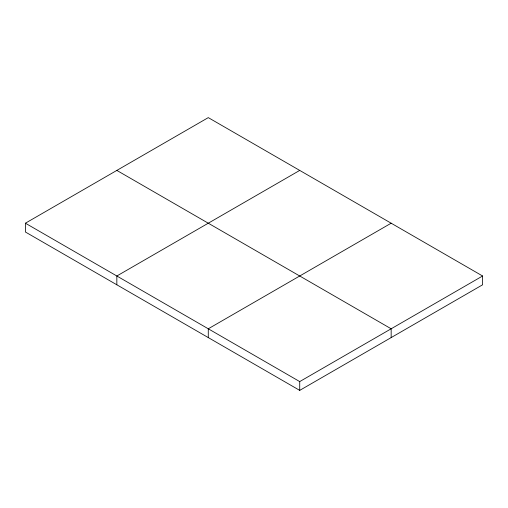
<?xml version="1.0" encoding="UTF-8"?>
<svg xmlns="http://www.w3.org/2000/svg" width="508" height="508" viewBox="0 0 508 508"><rect width="100%" height="100%" fill="white"/><g stroke="black" fill="none" stroke-linecap="round" stroke-linejoin="round"><path stroke-width="0.76" d="M25.4 223.203L208.28 117.621L482.6 275.996L482.6 284.798L299.72 390.379L25.4 232.004L25.4 223.203L299.72 381.584L482.6 275.996M299.72 170.415L116.84 275.996L116.84 284.798M391.16 223.203L208.28 328.79L208.28 337.585M116.84 170.415L391.16 328.79L391.16 337.585M299.72 381.584L299.72 390.379"/></g></svg>
